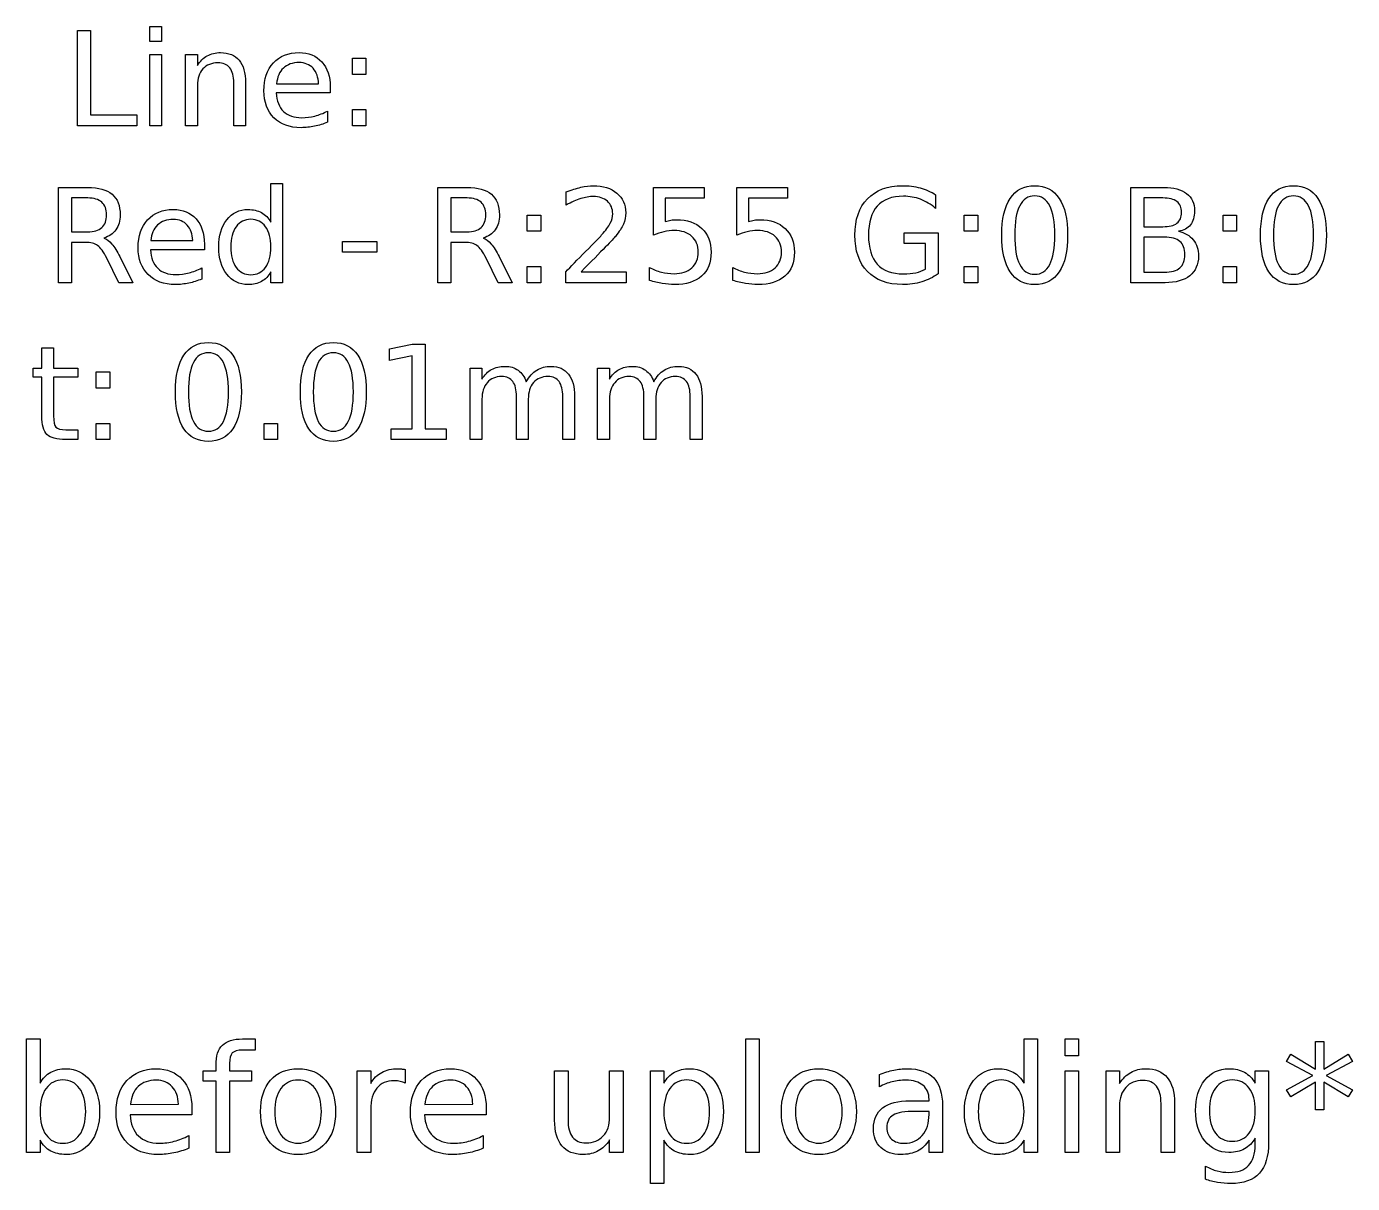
# Model space of a CAD drawing. Extents: x -140 to 352, y 0 to 216.
# Drawn here: x -46.49 to -6.43, y 39.12 to 74.09 of the extents above; entities that cross this region are included whole.
import ezdxf

# ---------------------------------------------------------------- set-up
doc = ezdxf.new("R2010")
doc.units = 0
doc.layers.add('Design_Template', color=7, linetype='CONTINUOUS')

msp = doc.modelspace()

# ---------------------------------------------------------------- linework, layer by layer
at = {"layer": 'Design_Template', "color": 7}
for points in [[(-44.948186, 73.967792), (-44.558476, 73.967792), (-44.558476, 71.415388), (-43.155909, 71.415388), (-43.155909, 71.087414), (-44.948186, 71.087414)], [(-42.764269, 74.089334), (-42.409286, 74.089334), (-42.409286, 73.639818), (-42.764269, 73.639818)], [(-42.764269, 73.248178), (-42.409286, 73.248178), (-42.409286, 71.087414), (-42.764269, 71.087414)], [(-36.638893, 73.130495), (-36.231819, 73.130495), (-36.231819, 72.640465), (-36.638893, 72.640465)], [(-36.638893, 71.577447), (-36.231819, 71.577447), (-36.231819, 71.087414), (-36.638893, 71.087414)], [(-31.360454, 68.389161), (-30.953382, 68.389161), (-30.953382, 67.899132), (-31.360454, 67.899132)], [(-18.156644, 68.389161), (-17.749571, 68.389161), (-17.749571, 67.899132), (-18.156644, 67.899132)], [(-10.339307, 68.389161), (-9.932235, 68.389161), (-9.932235, 67.899132), (-10.339307, 67.899132)], [(-36.939855, 67.586592), (-35.89999, 67.586592), (-35.89999, 67.270193), (-36.939855, 67.270193)], [(-31.360454, 66.83611), (-30.953382, 66.83611), (-30.953382, 66.346081), (-31.360454, 66.346081)], [(-18.156644, 66.83611), (-17.749571, 66.83611), (-17.749571, 66.346081), (-18.156644, 66.346081)], [(-10.339307, 66.83611), (-9.932235, 66.83611), (-9.932235, 66.346081), (-10.339307, 66.346081)], [(-35.469763, 61.932721), (-34.83311, 61.932721), (-34.83311, 64.130139), (-35.52571, 63.991232), (-35.52571, 64.346215), (-34.836968, 64.485121), (-34.447259, 64.485121), (-34.447259, 61.932721), (-33.810605, 61.932721), (-33.810605, 61.604747), (-35.469763, 61.604747)], [(-44.379056, 63.647828), (-43.971983, 63.647828), (-43.971983, 63.157795), (-44.379056, 63.157795)], [(-44.379056, 62.094777), (-43.971983, 62.094777), (-43.971983, 61.604747), (-44.379056, 61.604747)], [(-39.310906, 62.094777), (-38.903836, 62.094777), (-38.903836, 61.604747), (-39.310906, 61.604747)], [(-24.759262, 43.488324), (-24.353567, 43.488324), (-24.353567, 40.05756), (-24.759262, 40.05756)], [(-15.110798, 43.488324), (-14.705104, 43.488324), (-14.705104, 42.974592), (-15.110798, 42.974592)], [(-6.428049, 42.807022), (-7.219594, 42.379279), (-6.428049, 41.949331), (-6.55593, 41.733255), (-7.296764, 42.180842), (-7.296764, 41.349609), (-7.548118, 41.349609), (-7.548118, 42.180842), (-8.288951, 41.733255), (-8.416833, 41.949331), (-7.625288, 42.379279), (-8.416833, 42.807022), (-8.288951, 43.025303), (-7.548118, 42.577717), (-7.548118, 43.408949), (-7.296764, 43.408949), (-7.296764, 42.577717), (-6.55593, 43.025303)], [(-15.110798, 42.527005), (-14.705104, 42.527005), (-14.705104, 40.05756), (-15.110798, 40.05756)]]:
    msp.add_lwpolyline(points, close=True, dxfattribs=at)
for points in [[(-41.325049, 72.308632), (-41.325049, 71.087414), (-41.681961, 71.087414), (-41.681961, 73.248178), (-41.325049, 73.248178), (-41.325049, 72.912489)], [(-39.87232, 72.391591), (-39.87232, 71.087414), (-40.227303, 71.087414), (-40.227303, 72.380016)], [(-37.312201, 72.256544), (-37.312201, 72.08291), (-38.944349, 72.08291)], [(-38.932774, 72.358793), (-37.667184, 72.360557)], [(-37.395161, 71.533071), (-37.395161, 71.197382)], [(-39.104478, 68.17887), (-39.104478, 69.348001), (-38.749496, 69.348001), (-38.749496, 66.346081), (-39.104478, 66.346081), (-39.104478, 66.670195)], [(-44.705101, 67.563439), (-45.129535, 67.563439), (-45.129535, 66.346081), (-45.519245, 66.346081), (-45.519245, 69.226455), (-44.639505, 69.226455)], [(-45.129535, 68.906199), (-45.129535, 67.883698), (-44.639505, 67.883698)], [(-44.639505, 68.906199), (-45.129535, 68.906199)], [(-33.245335, 67.563439), (-33.66977, 67.563439), (-33.66977, 66.346081), (-34.059479, 66.346081), (-34.059479, 69.226455), (-33.17974, 69.226455)], [(-33.66977, 68.906199), (-33.66977, 67.883698), (-33.17974, 67.883698)], [(-33.17974, 68.906199), (-33.66977, 68.906199)], [(-30.179752, 68.693982), (-30.179752, 69.087548)], [(-27.546319, 69.226455), (-26.016421, 69.226455), (-26.016421, 68.898484), (-27.189407, 68.898484), (-27.189407, 68.192375)], [(-27.546319, 67.779512), (-27.546319, 69.226451)], [(-25.030576, 69.226455), (-23.500678, 69.226455), (-23.500678, 68.898484), (-24.673664, 68.898484), (-24.673664, 68.192375)], [(-25.030576, 67.779512), (-25.030576, 69.226451)], [(-19.020948, 69.004593), (-19.020948, 68.589804)], [(-13.123223, 69.226455), (-12.127728, 69.226455)], [(-12.089143, 66.346081), (-13.123223, 66.346081), (-13.123223, 69.226455)], [(-12.733513, 68.906199), (-12.733513, 68.038035), (-12.156666, 68.038035)], [(-12.156666, 68.906199), (-12.733513, 68.906199)], [(-19.331558, 66.757014), (-19.331558, 67.530641), (-19.968212, 67.530641), (-19.968212, 67.8509), (-18.945707, 67.8509), (-18.945707, 66.614248)], [(-12.733513, 67.721639), (-12.733513, 66.666336), (-12.108435, 66.666336)], [(-12.108435, 67.721639), (-12.733513, 67.721639)], [(-41.112832, 67.515207), (-41.112832, 67.341577), (-42.744979, 67.341577)], [(-42.733404, 67.61746), (-41.467814, 67.619224)], [(-43.671021, 67.133216), (-43.275522, 66.346081), (-43.69417, 66.346081), (-44.062657, 67.084984)], [(-32.211255, 67.133216), (-31.815758, 66.346081), (-32.234406, 66.346081), (-32.602893, 67.084984)], [(-41.195787, 66.791738), (-41.195787, 66.456048)], [(-29.730236, 66.674055), (-28.370113, 66.674055), (-28.370113, 66.346081), (-30.199045, 66.346081), (-30.199045, 66.674055)], [(-27.667862, 66.413588), (-27.667862, 66.805224)], [(-25.152119, 66.413588), (-25.152119, 66.805224)], [(-46.026641, 62.316642), (-46.026641, 63.489628), (-46.28709, 63.489628), (-46.28709, 63.765511), (-46.026641, 63.765511), (-46.026641, 64.379013), (-45.669729, 64.379013)], [(-45.669729, 64.379013), (-45.669729, 63.765511), (-44.938541, 63.765511), (-44.938541, 63.489628), (-45.669729, 63.489628), (-45.669729, 62.316642)], [(-32.728295, 62.825965), (-32.728295, 61.604747), (-33.085206, 61.604747), (-33.085206, 63.765511), (-32.728295, 63.765511), (-32.728295, 63.429822)], [(-28.877504, 62.825965), (-28.877504, 61.604747), (-29.234416, 61.604747), (-29.234416, 63.765511), (-28.877504, 63.765511), (-28.877504, 63.429822)], [(-31.329586, 62.825965), (-31.329586, 61.604747), (-31.686498, 61.604747), (-31.686498, 62.897346)], [(-29.930877, 62.908921), (-29.930877, 61.604747), (-30.287789, 61.604747), (-30.287789, 62.897346)], [(-27.478795, 62.825965), (-27.478795, 61.604747), (-27.835707, 61.604747), (-27.835707, 62.897346)], [(-26.080087, 62.908921), (-26.080087, 61.604747), (-26.436998, 61.604747), (-26.436998, 62.897346)], [(-45.303168, 61.901853), (-44.938541, 61.901853), (-44.938541, 61.604747), (-45.303168, 61.604747)], [(-46.080274, 40.427977), (-46.080274, 40.05756), (-46.488174, 40.05756), (-46.488174, 43.488324), (-46.080274, 43.488324), (-46.080274, 42.152178)], [(-39.578139, 43.488324), (-39.578139, 43.15098), (-39.966194, 43.15098)], [(-39.961785, 43.488324), (-39.578139, 43.488324)], [(-16.352135, 42.152178), (-16.352135, 43.488324), (-15.94644, 43.488324), (-15.94644, 40.05756), (-16.352135, 40.05756), (-16.352135, 40.427977)], [(-40.35425, 42.745286), (-40.35425, 42.527005), (-39.686177, 42.527005), (-39.686177, 42.21171), (-40.35425, 42.21171), (-40.35425, 40.05756), (-40.762149, 40.05756), (-40.762149, 42.21171), (-41.150205, 42.21171), (-41.150205, 42.527005), (-40.762149, 42.527005), (-40.762149, 42.698984)], [(-36.087847, 41.358446), (-36.087847, 40.057578), (-36.495747, 40.057578), (-36.495747, 42.527022), (-36.087847, 42.527022), (-36.087847, 42.143377)], [(-35.051561, 42.564505), (-35.049338, 42.147786)], [(-30.533793, 41.032109), (-30.533793, 42.527005), (-30.128099, 42.527005), (-30.128099, 41.047543)], [(-28.871328, 41.126918), (-28.871328, 42.527005), (-28.465633, 42.527005), (-28.465633, 40.05756), (-28.871328, 40.05756), (-28.871328, 40.436796)], [(-27.233116, 40.427977), (-27.233116, 39.11829), (-27.641015, 39.11829), (-27.641015, 42.527005), (-27.233116, 42.527005), (-27.233116, 42.152178)], [(-13.465965, 41.453237), (-13.465965, 40.05756), (-13.873865, 40.05756), (-13.873865, 42.527005), (-13.465965, 42.527005), (-13.465965, 42.143359)], [(-9.367128, 42.152161), (-9.367128, 42.526987), (-8.961434, 42.526987), (-8.961434, 40.364018)], [(-20.719956, 42.03973), (-20.719956, 42.414557)], [(-41.494163, 41.393706), (-41.494163, 41.195269), (-43.359476, 41.195269)], [(-43.346247, 41.510564), (-41.899858, 41.51268)], [(-32.599751, 41.393706), (-32.599751, 41.195269), (-34.465064, 41.195269)], [(-34.451834, 41.510564), (-33.005445, 41.51268)], [(-19.789505, 41.616397), (-19.220651, 41.616397), (-19.220651, 41.656085)], [(-19.220651, 41.208498), (-19.220651, 41.298897), (-19.62414, 41.298897)], [(-18.814956, 41.466467), (-18.814956, 40.05756), (-19.220651, 40.05756), (-19.220651, 40.432387)], [(-11.805705, 41.548046), (-11.805705, 40.05756), (-12.211399, 40.05756), (-12.211399, 41.534817)], [(-41.588972, 40.566883), (-41.588972, 40.183237)], [(-32.69456, 40.566883), (-32.69456, 40.183237)], [(-9.367128, 40.291258), (-9.367128, 40.4919)], [(-10.870844, 39.248359), (-10.870844, 39.643029)]]:
    msp.add_lwpolyline(points, dxfattribs=at)
for points in [[(-41.325049, 72.912489), (-41.240163, 73.042388), (-41.140486, 73.139494), (-41.026013, 73.203805)], [(-40.705758, 72.991588), (-40.897397, 72.991585), (-41.048524, 72.930494), (-41.159134, 72.80831)], [(-41.026013, 73.203805), (-40.91026, 73.268113), (-40.777142, 73.300265), (-40.626658, 73.300269)], [(-40.346916, 72.839178), (-40.426661, 72.940781), (-40.546274, 72.991585), (-40.705758, 72.991588)], [(-40.626658, 73.300269), (-40.378429, 73.300265), (-40.190649, 73.223095), (-40.063318, 73.068759)], [(-40.063318, 73.068759), (-39.93599, 72.915702), (-39.872324, 72.689981), (-39.87232, 72.391591)], [(-39.314766, 72.146576), (-39.314766, 72.500271), (-39.21959, 72.780656), (-39.029238, 72.987729)], [(-39.029238, 72.987729), (-38.837598, 73.196087), (-38.579721, 73.300265), (-38.255607, 73.300269)], [(-38.251747, 72.999304), (-38.449818, 72.999304), (-38.60866, 72.943357), (-38.728273, 72.831459)], [(-38.255607, 73.300269), (-37.964935, 73.300265), (-37.735351, 73.206377), (-37.566865, 73.018597)], [(-37.831169, 72.825673), (-37.936639, 72.941427), (-38.07683, 72.999304), (-38.251747, 72.999304)], [(-37.566865, 73.018597), (-37.39709, 72.832101), (-37.312205, 72.578083), (-37.312201, 72.256544)], [(-41.159134, 72.80831), (-41.269744, 72.686122), (-41.325049, 72.519565), (-41.325049, 72.308632)], [(-40.227303, 72.380016), (-40.227306, 72.584515), (-40.267177, 72.737567), (-40.346916, 72.839178)], [(-38.728273, 72.831459), (-38.846601, 72.719561), (-38.914768, 72.562007), (-38.932774, 72.358793)], [(-37.667184, 72.360723), (-37.669653, 72.554934), (-37.724419, 72.709917), (-37.831169, 72.825673)], [(-39.013804, 71.332432), (-39.214446, 71.533071), (-39.314766, 71.804452), (-39.314766, 72.146576)], [(-38.944349, 72.08291), (-38.928933, 71.838538), (-38.855604, 71.652042), (-38.724417, 71.523426)], [(-38.193871, 71.031467), (-38.538566, 71.031467), (-38.811874, 71.131786), (-39.013804, 71.332432)], [(-38.724417, 71.523426), (-38.591942, 71.396094), (-38.408017, 71.332429), (-38.172648, 71.332432)], [(-38.172648, 71.332432), (-38.036317, 71.332429), (-37.904483, 71.349154), (-37.777152, 71.38259)], [(-37.777152, 71.38259), (-37.648536, 71.416033), (-37.521205, 71.466191), (-37.395161, 71.533071)], [(-37.786797, 71.07391), (-37.92056, 71.045617), (-38.056252, 71.031467), (-38.193871, 71.031467)], [(-37.395161, 71.197382), (-37.522492, 71.143364), (-37.653038, 71.102206), (-37.786797, 71.07391)], [(-44.639505, 69.226455), (-44.310247, 69.226455), (-44.06459, 69.157642), (-43.902531, 69.020027)], [(-44.215071, 68.776942), (-44.310247, 68.863111), (-44.451725, 68.906199), (-44.639505, 68.906199)], [(-43.902531, 69.020027), (-43.740476, 68.882405), (-43.659446, 68.674689), (-43.659446, 68.396877)], [(-33.17974, 69.226455), (-32.850482, 69.226455), (-32.604824, 69.157642), (-32.442765, 69.020027)], [(-32.755304, 68.776942), (-32.850482, 68.863111), (-32.991961, 68.906199), (-33.17974, 68.906199)], [(-32.442765, 69.020027), (-32.28071, 68.882405), (-32.199682, 68.674689), (-32.199679, 68.396877)], [(-30.179752, 69.087548), (-30.02284, 69.150569), (-29.876217, 69.198158), (-29.739882, 69.230314)], [(-29.35789, 68.950572), (-29.480077, 68.950572), (-29.609337, 68.929335), (-29.74567, 68.886906)], [(-29.739882, 69.230314), (-29.60355, 69.262452), (-29.478791, 69.278542), (-29.365607, 69.278546)], [(-29.365607, 69.278546), (-29.067218, 69.278542), (-28.829277, 69.203944), (-28.651784, 69.054754)], [(-28.939242, 68.80588), (-29.045996, 68.90234), (-29.185545, 68.950572), (-29.35789, 68.950572)], [(-28.651784, 69.054754), (-28.474294, 68.905554), (-28.385549, 68.706199), (-28.385547, 68.456683)], [(-21.081391, 68.88305), (-20.82673, 69.146713), (-20.47432, 69.278542), (-20.02416, 69.278546)], [(-19.991363, 68.958291), (-20.343774, 68.958287), (-20.608725, 68.859897), (-20.786215, 68.663114)], [(-20.02416, 69.278546), (-19.836381, 69.278542), (-19.658247, 69.255404), (-19.489757, 69.209094)], [(-19.480111, 68.865686), (-19.64217, 68.927419), (-19.812587, 68.958287), (-19.991363, 68.958291)], [(-19.489757, 69.209094), (-19.319985, 69.162789), (-19.163715, 69.094622), (-19.020948, 69.004593)], [(-16.769509, 68.894625), (-16.59845, 69.150569), (-16.351505, 69.278542), (-16.028676, 69.278546)], [(-16.028676, 68.969865), (-16.229319, 68.969862), (-16.380444, 68.870826), (-16.48205, 68.672759)], [(-16.028676, 69.278546), (-15.705849, 69.278542), (-15.459548, 69.150569), (-15.289772, 68.894625)], [(-15.575302, 68.672759), (-15.675624, 68.870826), (-15.826749, 68.969862), (-16.028676, 68.969865)], [(-11.732231, 68.798161), (-11.824837, 68.870184), (-11.966315, 68.906199), (-12.156666, 68.906199)], [(-12.127728, 69.226455), (-11.830624, 69.226455), (-11.601686, 69.164719), (-11.440914, 69.041246)], [(-11.440914, 69.041246), (-11.280145, 68.917774), (-11.199759, 68.742211), (-11.199757, 68.514563)], [(-8.952173, 68.894625), (-8.781113, 69.150569), (-8.534169, 69.278542), (-8.21134, 69.278546)], [(-8.21134, 68.969865), (-8.411983, 68.969862), (-8.563108, 68.870826), (-8.664714, 68.672759)], [(-8.21134, 69.278546), (-7.888513, 69.278542), (-7.642212, 69.150569), (-7.472436, 68.894625)], [(-7.757965, 68.672759), (-7.858288, 68.870826), (-8.009413, 68.969862), (-8.21134, 68.969865)], [(-44.070376, 68.396877), (-44.070379, 68.565363), (-44.118608, 68.692049), (-44.215071, 68.776942)], [(-42.829868, 68.246396), (-42.638229, 68.454753), (-42.380352, 68.558932), (-42.056237, 68.558936)], [(-42.056237, 68.558936), (-41.765562, 68.558932), (-41.535981, 68.465044), (-41.367491, 68.277264)], [(-40.435661, 68.246396), (-40.271033, 68.454753), (-40.058171, 68.558932), (-39.79708, 68.558936)], [(-39.79708, 68.558936), (-39.637596, 68.558932), (-39.501262, 68.527433), (-39.388076, 68.464402)], [(-32.61061, 68.396877), (-32.610612, 68.565363), (-32.658843, 68.692049), (-32.755304, 68.776942)], [(-29.74567, 68.886906), (-29.880719, 68.844463), (-30.025413, 68.780152), (-30.179752, 68.693982)], [(-28.777185, 68.431604), (-28.777187, 68.584657), (-28.831206, 68.709413), (-28.939242, 68.80588)], [(-21.461454, 67.783375), (-21.461454, 68.254111), (-21.334766, 68.620668), (-21.081391, 68.88305)], [(-20.786215, 68.663114), (-20.962421, 68.466328), (-21.050523, 68.173081), (-21.050523, 67.783375)], [(-19.020948, 68.589804), (-19.165002, 68.711985), (-19.318056, 68.803947), (-19.480111, 68.865686)], [(-17.024171, 67.783375), (-17.024171, 68.269545), (-16.939284, 68.639962), (-16.769509, 68.894625)], [(-16.48205, 68.672759), (-16.582372, 68.475976), (-16.632533, 68.179513), (-16.632532, 67.783375)], [(-15.422891, 67.783375), (-15.422892, 68.179513), (-15.473696, 68.475976), (-15.575302, 68.672759)], [(-15.289772, 68.894625), (-15.118714, 68.639962), (-15.033184, 68.269545), (-15.033181, 67.783375)], [(-11.591395, 68.472117), (-11.591397, 68.617454), (-11.638342, 68.726135), (-11.732231, 68.798161)], [(-11.199757, 68.514563), (-11.199759, 68.338354), (-11.240916, 68.198164), (-11.323229, 68.093985)], [(-9.206835, 67.783375), (-9.206835, 68.269545), (-9.121948, 68.639962), (-8.952173, 68.894625)], [(-8.664714, 68.672759), (-8.765036, 68.475976), (-8.815197, 68.179513), (-8.815196, 67.783375)], [(-7.605554, 67.783375), (-7.605556, 68.179513), (-7.65636, 68.475976), (-7.757965, 68.672759)], [(-7.472436, 68.894625), (-7.301377, 68.639962), (-7.215848, 68.269545), (-7.215845, 67.783375)], [(-44.215071, 68.012956), (-44.118608, 68.100413), (-44.070379, 68.228386), (-44.070376, 68.396877)], [(-43.659446, 68.396877), (-43.659446, 68.215524), (-43.701889, 68.065043), (-43.786774, 67.945434)], [(-43.115396, 67.405243), (-43.115396, 67.758938), (-43.02022, 68.039322), (-42.829868, 68.246396)], [(-42.052378, 68.25797), (-42.250448, 68.25797), (-42.40929, 68.20202), (-42.528903, 68.090126)], [(-41.631799, 68.084337), (-41.737266, 68.20009), (-41.87746, 68.25797), (-42.052378, 68.25797)], [(-41.367491, 68.277264), (-41.19772, 68.090768), (-41.112832, 67.83675), (-41.112832, 67.515207)], [(-40.680675, 67.424533), (-40.680679, 67.764081), (-40.599007, 68.038035), (-40.435661, 68.246396)], [(-39.710261, 68.26183), (-39.898045, 68.261826), (-40.045954, 68.187231), (-40.153992, 68.038035)], [(-39.266534, 68.038035), (-39.374576, 68.187231), (-39.522485, 68.261826), (-39.710261, 68.26183)], [(-39.388076, 68.464402), (-39.273611, 68.402662), (-39.179077, 68.307486), (-39.104478, 68.17887)], [(-32.755304, 68.012956), (-32.658843, 68.100413), (-32.610612, 68.228386), (-32.61061, 68.396877)], [(-32.199679, 68.396877), (-32.199682, 68.215524), (-32.242125, 68.065043), (-32.32701, 67.945434)], [(-29.112875, 67.789164), (-28.988118, 67.929354), (-28.901302, 68.047679), (-28.852426, 68.144147)], [(-28.852426, 68.144147), (-28.802267, 68.241891), (-28.777187, 68.337712), (-28.777185, 68.431604)], [(-28.45307, 68.119064), (-28.496802, 68.013598), (-28.577188, 67.888838), (-28.694227, 67.744792)], [(-28.385547, 68.456683), (-28.385549, 68.338354), (-28.408057, 68.225815), (-28.45307, 68.119064)], [(-27.189407, 68.192375), (-27.132817, 68.211672), (-27.076225, 68.225818), (-27.019633, 68.234821)], [(-27.019633, 68.234821), (-26.963043, 68.245122), (-26.906451, 68.250237), (-26.849859, 68.250237)], [(-26.849859, 68.250237), (-26.528318, 68.250234), (-26.273657, 68.162131), (-26.085874, 67.985929)], [(-24.673664, 68.192375), (-24.617074, 68.211672), (-24.560482, 68.225818), (-24.50389, 68.234821)], [(-24.50389, 68.234821), (-24.447299, 68.245122), (-24.390708, 68.250237), (-24.334115, 68.250237)], [(-24.334115, 68.250237), (-24.012575, 68.250234), (-23.757914, 68.162131), (-23.570131, 67.985929)], [(-12.156666, 68.038035), (-11.966315, 68.038035), (-11.824837, 68.073404), (-11.732231, 68.144147)], [(-11.732231, 68.144147), (-11.638342, 68.21617), (-11.591397, 68.325492), (-11.591395, 68.472117)], [(-44.639505, 67.883698), (-44.451725, 67.883694), (-44.310247, 67.926783), (-44.215071, 68.012956)], [(-43.786774, 67.945434), (-43.870379, 67.825818), (-43.992564, 67.742858), (-44.153335, 67.69656)], [(-42.528903, 68.090126), (-42.647231, 67.978228), (-42.715399, 67.820671), (-42.733404, 67.61746)], [(-41.467814, 67.61939), (-41.470284, 67.813597), (-41.525049, 67.968583), (-41.631799, 68.084337)], [(-40.153992, 68.038035), (-40.260743, 67.890125), (-40.314118, 67.685624), (-40.314118, 67.424533)], [(-39.104478, 67.424533), (-39.104478, 67.685624), (-39.158499, 67.890125), (-39.266534, 68.038035)], [(-33.17974, 67.883698), (-32.991961, 67.883694), (-32.850482, 67.926783), (-32.755304, 68.012956)], [(-32.32701, 67.945434), (-32.410613, 67.825818), (-32.532799, 67.742858), (-32.693568, 67.69656)], [(-29.595189, 67.289486), (-29.339242, 67.548005), (-29.178471, 67.714562), (-29.112875, 67.789164)], [(-28.694227, 67.744792), (-28.726383, 67.707489), (-28.828633, 67.599451), (-29.000978, 67.420677)], [(-27.229922, 67.88755), (-27.332816, 67.864408), (-27.438282, 67.828386), (-27.546319, 67.779512)], [(-26.917383, 67.922263), (-27.021563, 67.922263), (-27.125743, 67.910692), (-27.229922, 67.88755)], [(-26.388767, 67.7467), (-26.518672, 67.863741), (-26.694877, 67.922263), (-26.917383, 67.922263)], [(-26.193913, 67.270175), (-26.193914, 67.470817), (-26.258866, 67.629659), (-26.388767, 67.7467)], [(-26.085874, 67.985929), (-25.898096, 67.809724), (-25.804206, 67.571137), (-25.804203, 67.270175)], [(-24.714178, 67.88755), (-24.817072, 67.864408), (-24.922538, 67.828386), (-25.030576, 67.779512)], [(-24.401639, 67.922263), (-24.50582, 67.922263), (-24.61, 67.910692), (-24.714178, 67.88755)], [(-23.873024, 67.7467), (-24.002928, 67.863741), (-24.179133, 67.922263), (-24.401639, 67.922263)], [(-23.678169, 67.270175), (-23.678171, 67.470817), (-23.743122, 67.629659), (-23.873024, 67.7467)], [(-23.570131, 67.985929), (-23.382352, 67.809724), (-23.288462, 67.571137), (-23.28846, 67.270175)], [(-21.081391, 66.683699), (-21.334766, 66.947366), (-21.461454, 67.313923), (-21.461454, 67.783375)], [(-21.050523, 67.783375), (-21.050523, 67.394952), (-20.962421, 67.102348), (-20.786215, 66.905565)], [(-16.769509, 66.672125), (-16.939284, 66.928072), (-17.024171, 67.298489), (-17.024171, 67.783375)], [(-16.632532, 67.783375), (-16.632533, 67.388521), (-16.582372, 67.092057), (-16.48205, 66.89399)], [(-15.575302, 66.89399), (-15.473696, 67.092057), (-15.422892, 67.388521), (-15.422891, 67.783375)], [(-15.033181, 67.783375), (-15.033184, 67.298489), (-15.118714, 66.928072), (-15.289772, 66.672125)], [(-11.643485, 67.592377), (-11.743808, 67.67855), (-11.898791, 67.721639), (-12.108435, 67.721639)], [(-11.323229, 68.093985), (-11.405546, 67.989803), (-11.526446, 67.924853), (-11.685929, 67.899132)], [(-11.685929, 67.899132), (-11.494292, 67.85797), (-11.345739, 67.771797), (-11.240271, 67.640609)], [(-8.952173, 66.672125), (-9.121948, 66.928072), (-9.206835, 67.298489), (-9.206835, 67.783375)], [(-8.815196, 67.783375), (-8.815197, 67.388521), (-8.765036, 67.092057), (-8.664714, 66.89399)], [(-7.757965, 66.89399), (-7.65636, 67.092057), (-7.605556, 67.388521), (-7.605554, 67.783375)], [(-7.215845, 67.783375), (-7.215848, 67.298489), (-7.301377, 66.928072), (-7.472436, 66.672125)], [(-44.34047, 67.468905), (-44.429218, 67.531929), (-44.55076, 67.563439), (-44.705101, 67.563439)], [(-44.062657, 67.084984), (-44.157836, 67.277908), (-44.250441, 67.405881), (-44.34047, 67.468905)], [(-44.153335, 67.69656), (-44.069734, 67.668267), (-43.988704, 67.607811), (-43.910246, 67.515207)], [(-43.910246, 67.515207), (-43.830508, 67.422603), (-43.750766, 67.295272), (-43.671021, 67.133216)], [(-42.814434, 66.591095), (-43.015076, 66.791738), (-43.115396, 67.063119), (-43.115396, 67.405243)], [(-42.744979, 67.341577), (-42.729527, 67.097204), (-42.656234, 66.910708), (-42.525043, 66.782093)], [(-40.435661, 66.602673), (-40.599007, 66.811031), (-40.680679, 67.084984), (-40.680675, 67.424533)], [(-40.314118, 67.424533), (-40.314118, 67.163442), (-40.260743, 66.958298), (-40.153992, 66.809101)], [(-39.266534, 66.809101), (-39.158499, 66.958298), (-39.104478, 67.163442), (-39.104478, 67.424533)], [(-32.880706, 67.468905), (-32.969453, 67.531929), (-33.090996, 67.563439), (-33.245335, 67.563439)], [(-32.602893, 67.084984), (-32.698072, 67.277908), (-32.790675, 67.405881), (-32.880706, 67.468905)], [(-32.693568, 67.69656), (-32.609969, 67.668267), (-32.52894, 67.607811), (-32.450482, 67.515207)], [(-32.450482, 67.515207), (-32.370742, 67.422603), (-32.290999, 67.295272), (-32.211255, 67.133216)], [(-29.000978, 67.420677), (-29.173327, 67.243184), (-29.416412, 66.99431), (-29.730236, 66.674055)], [(-11.491074, 67.194952), (-11.491076, 67.375017), (-11.54188, 67.507492), (-11.643485, 67.592377)], [(-11.240271, 67.640609), (-11.133521, 67.510706), (-11.080145, 67.348005), (-11.080143, 67.152509)], [(-30.199045, 66.674055), (-30.051136, 66.827107), (-29.849851, 67.032251), (-29.595189, 67.289486)], [(-26.388767, 66.79365), (-26.258866, 66.910691), (-26.193914, 67.069533), (-26.193913, 67.270175)], [(-25.804203, 67.270175), (-25.804206, 66.960207), (-25.900668, 66.719051), (-26.093591, 66.546705)], [(-23.873024, 66.79365), (-23.743122, 66.910691), (-23.678171, 67.069533), (-23.678169, 67.270175)], [(-23.28846, 67.270175), (-23.288462, 66.960207), (-23.384925, 66.719051), (-23.577848, 66.546705)], [(-20.786215, 66.905565), (-20.608725, 66.708782), (-20.343774, 66.610389), (-19.991363, 66.610389)], [(-11.643485, 66.795597), (-11.54188, 66.883058), (-11.491076, 67.016175), (-11.491074, 67.194952)], [(-11.080143, 67.152509), (-11.080145, 66.895274), (-11.167605, 66.696562), (-11.342522, 66.556371)], [(-41.994501, 66.290134), (-42.339193, 66.290134), (-42.612504, 66.390453), (-42.814434, 66.591095)], [(-42.525043, 66.782093), (-42.392568, 66.654761), (-42.208648, 66.591095), (-41.973278, 66.591095)], [(-41.973278, 66.591095), (-41.836947, 66.591095), (-41.705114, 66.607817), (-41.577782, 66.641257)], [(-41.577782, 66.641257), (-41.449166, 66.6747), (-41.321835, 66.724858), (-41.195787, 66.791738)], [(-39.79708, 66.290134), (-40.058171, 66.290134), (-40.271033, 66.394312), (-40.435661, 66.602673)], [(-40.153992, 66.809101), (-40.045954, 66.661192), (-39.898045, 66.587236), (-39.710261, 66.587239)], [(-39.710261, 66.587239), (-39.522485, 66.587236), (-39.374576, 66.661192), (-39.266534, 66.809101)], [(-39.104478, 66.670195), (-39.179077, 66.541579), (-39.273611, 66.445758), (-39.388076, 66.382738)], [(-27.667862, 66.805224), (-27.552107, 66.742204), (-27.432494, 66.695256), (-27.309021, 66.664392)], [(-27.309021, 66.664392), (-27.18555, 66.633524), (-27.055004, 66.618086), (-26.917383, 66.61809)], [(-26.917383, 66.61809), (-26.694877, 66.618086), (-26.518672, 66.676609), (-26.388767, 66.79365)], [(-26.093591, 66.546705), (-26.286519, 66.375647), (-26.558543, 66.290116), (-26.909666, 66.290116)], [(-25.152119, 66.805224), (-25.036364, 66.742204), (-24.916751, 66.695256), (-24.793278, 66.664392)], [(-24.793278, 66.664392), (-24.669806, 66.633524), (-24.53926, 66.618086), (-24.401639, 66.61809)], [(-24.401639, 66.61809), (-24.179133, 66.618086), (-24.002928, 66.676609), (-23.873024, 66.79365)], [(-23.577848, 66.546705), (-23.770775, 66.375647), (-24.0428, 66.290116), (-24.393922, 66.290116)], [(-20.02416, 66.290134), (-20.47432, 66.290134), (-20.82673, 66.421321), (-21.081391, 66.683699)], [(-19.991363, 66.610389), (-19.853745, 66.610389), (-19.730915, 66.62196), (-19.622875, 66.645102)], [(-19.622875, 66.645102), (-19.514839, 66.66955), (-19.417733, 66.706838), (-19.331558, 66.757)], [(-18.945707, 66.614248), (-19.096192, 66.507494), (-19.262107, 66.426468), (-19.443455, 66.371163)], [(-16.028676, 66.290134), (-16.351505, 66.290134), (-16.59845, 66.417462), (-16.769509, 66.672125)], [(-16.48205, 66.89399), (-16.380444, 66.697204), (-16.229319, 66.598814), (-16.028676, 66.598814)], [(-16.028676, 66.598814), (-15.826749, 66.598814), (-15.675624, 66.697204), (-15.575302, 66.89399)], [(-15.289772, 66.672125), (-15.459548, 66.417462), (-15.705849, 66.290134), (-16.028676, 66.290134)], [(-12.108435, 66.666336), (-11.898791, 66.666336), (-11.743808, 66.709424), (-11.643485, 66.795597)], [(-11.342522, 66.556371), (-11.517442, 66.416178), (-11.766316, 66.346081), (-12.089143, 66.346081)], [(-8.21134, 66.290134), (-8.534169, 66.290134), (-8.781113, 66.417462), (-8.952173, 66.672125)], [(-8.664714, 66.89399), (-8.563108, 66.697204), (-8.411983, 66.598814), (-8.21134, 66.598814)], [(-8.21134, 66.598814), (-8.009413, 66.598814), (-7.858288, 66.697204), (-7.757965, 66.89399)], [(-7.472436, 66.672125), (-7.642212, 66.417462), (-7.888513, 66.290134), (-8.21134, 66.290134)], [(-41.587427, 66.332576), (-41.72119, 66.304283), (-41.856882, 66.290134), (-41.994501, 66.290134)], [(-41.195787, 66.456048), (-41.323122, 66.402028), (-41.453668, 66.360873), (-41.587427, 66.332576)], [(-39.388076, 66.382738), (-39.501262, 66.321002), (-39.637596, 66.290134), (-39.79708, 66.290134)], [(-27.280082, 66.320984), (-27.404841, 66.341551), (-27.534101, 66.37243), (-27.667862, 66.413588)], [(-26.909666, 66.290116), (-27.030566, 66.290116), (-27.154039, 66.300417), (-27.280082, 66.320984)], [(-24.764339, 66.320984), (-24.889098, 66.341551), (-25.018358, 66.37243), (-25.152119, 66.413588)], [(-24.393922, 66.290116), (-24.514823, 66.290116), (-24.638295, 66.300417), (-24.764339, 66.320984)], [(-19.443455, 66.371163), (-19.624807, 66.317142), (-19.818375, 66.290134), (-20.02416, 66.290134)], [(-41.734049, 64.153292), (-41.56299, 64.409235), (-41.316046, 64.537209), (-40.993215, 64.537213)], [(-40.993215, 64.537213), (-40.670388, 64.537209), (-40.424089, 64.409235), (-40.254312, 64.153292)], [(-37.960431, 64.153292), (-37.789369, 64.409235), (-37.542424, 64.537209), (-37.219597, 64.537213)], [(-37.219597, 64.537213), (-36.89677, 64.537209), (-36.650468, 64.409235), (-36.48069, 64.153292)], [(-41.988712, 63.042042), (-41.988712, 63.528212), (-41.903823, 63.898628), (-41.734049, 64.153292)], [(-40.993215, 64.228532), (-41.193861, 64.228528), (-41.344984, 64.129493), (-41.446591, 63.931426)], [(-40.539843, 63.931426), (-40.640166, 64.129493), (-40.791289, 64.228528), (-40.993215, 64.228532)], [(-40.254312, 64.153292), (-40.083253, 63.898628), (-39.997722, 63.528212), (-39.997722, 63.042042)], [(-38.21509, 63.042042), (-38.21509, 63.528212), (-38.130205, 63.898628), (-37.960431, 64.153292)], [(-37.219597, 64.228532), (-37.42024, 64.228528), (-37.571362, 64.129493), (-37.67297, 63.931426)], [(-36.766221, 63.931426), (-36.866544, 64.129493), (-37.017667, 64.228528), (-37.219597, 64.228532)], [(-36.48069, 64.153292), (-36.309632, 63.898628), (-36.224104, 63.528212), (-36.224101, 63.042042)], [(-41.446591, 63.931426), (-41.546914, 63.73464), (-41.597072, 63.438179), (-41.597072, 63.042042)], [(-40.387429, 63.042042), (-40.387432, 63.438179), (-40.438236, 63.73464), (-40.539843, 63.931426)], [(-37.67297, 63.931426), (-37.773292, 63.73464), (-37.823454, 63.438179), (-37.82345, 63.042042)], [(-36.613811, 63.042042), (-36.613811, 63.438179), (-36.664614, 63.73464), (-36.766221, 63.931426)], [(-32.728295, 63.429822), (-32.647267, 63.562293), (-32.550161, 63.660041), (-32.436977, 63.723068)], [(-32.436977, 63.723068), (-32.323796, 63.786089), (-32.189391, 63.817599), (-32.033764, 63.817602)], [(-32.033764, 63.817602), (-31.876852, 63.817599), (-31.743734, 63.777728), (-31.634408, 63.697986)], [(-31.634408, 63.697986), (-31.523799, 63.618244), (-31.442128, 63.502487), (-31.389393, 63.350722)], [(-31.389393, 63.350722), (-31.300649, 63.510206), (-31.19454, 63.627889), (-31.071066, 63.703775)], [(-31.071066, 63.703775), (-30.947596, 63.779658), (-30.802259, 63.817599), (-30.635055, 63.817602)], [(-30.635055, 63.817602), (-30.409978, 63.817599), (-30.236346, 63.738499), (-30.114156, 63.580303)], [(-28.877504, 63.429822), (-28.796476, 63.562293), (-28.699371, 63.660041), (-28.586187, 63.723068)], [(-28.586187, 63.723068), (-28.473005, 63.786089), (-28.338601, 63.817599), (-28.182973, 63.817602)], [(-28.182973, 63.817602), (-28.026062, 63.817599), (-27.892944, 63.777728), (-27.783617, 63.697986)], [(-27.783617, 63.697986), (-27.673009, 63.618244), (-27.591337, 63.502487), (-27.538602, 63.350722)], [(-27.538602, 63.350722), (-27.449859, 63.510206), (-27.34375, 63.627889), (-27.220275, 63.703775)], [(-27.220275, 63.703775), (-27.096806, 63.779658), (-26.951469, 63.817599), (-26.784264, 63.817602)], [(-26.784264, 63.817602), (-26.559188, 63.817599), (-26.385555, 63.738499), (-26.263366, 63.580303)], [(-32.568166, 63.323713), (-32.674919, 63.201525), (-32.728295, 63.035607), (-32.728295, 62.825965)], [(-32.136014, 63.508922), (-32.317365, 63.508918), (-32.461416, 63.447182), (-32.568166, 63.323713)], [(-31.796465, 63.358437), (-31.869778, 63.458757), (-31.982961, 63.508918), (-32.136014, 63.508922)], [(-31.686498, 62.897346), (-31.6865, 63.105704), (-31.723155, 63.259402), (-31.796465, 63.358437)], [(-31.169458, 63.32564), (-31.276212, 63.203455), (-31.329588, 63.036894), (-31.329586, 62.825965)], [(-30.733446, 63.508922), (-30.917371, 63.508918), (-31.062708, 63.447824), (-31.169458, 63.32564)], [(-30.397757, 63.358437), (-30.471071, 63.458757), (-30.582968, 63.508918), (-30.733446, 63.508922)], [(-30.287789, 62.897346), (-30.287792, 63.10442), (-30.324448, 63.258114), (-30.397757, 63.358437)], [(-30.114156, 63.580303), (-29.991974, 63.423387), (-29.930881, 63.199596), (-29.930877, 62.908921)], [(-28.717376, 63.323713), (-28.824129, 63.201525), (-28.877505, 63.035607), (-28.877504, 62.825965)], [(-28.285223, 63.508922), (-28.466574, 63.508918), (-28.610625, 63.447182), (-28.717376, 63.323713)], [(-27.945675, 63.358437), (-28.018988, 63.458757), (-28.132171, 63.508918), (-28.285223, 63.508922)], [(-27.835707, 62.897346), (-27.835709, 63.105704), (-27.872365, 63.259402), (-27.945675, 63.358437)], [(-27.318667, 63.32564), (-27.425421, 63.203455), (-27.478797, 63.036894), (-27.478795, 62.825965)], [(-26.882656, 63.508922), (-27.066581, 63.508918), (-27.211918, 63.447824), (-27.318667, 63.32564)], [(-26.546966, 63.358437), (-26.620281, 63.458757), (-26.732177, 63.508918), (-26.882656, 63.508922)], [(-26.436998, 62.897346), (-26.437002, 63.10442), (-26.473658, 63.258114), (-26.546966, 63.358437)], [(-26.263366, 63.580303), (-26.141183, 63.423387), (-26.08009, 63.199596), (-26.080087, 62.908921)], [(-41.734049, 61.930792), (-41.903823, 62.186739), (-41.988712, 62.557156), (-41.988712, 63.042042)], [(-41.597072, 63.042042), (-41.597072, 62.647184), (-41.546914, 62.350724), (-41.446591, 62.152653)], [(-40.539843, 62.152653), (-40.438236, 62.350724), (-40.387432, 62.647184), (-40.387429, 63.042042)], [(-39.997722, 63.042042), (-39.997722, 62.557156), (-40.083253, 62.186739), (-40.254312, 61.930792)], [(-37.960431, 61.930792), (-38.130205, 62.186739), (-38.21509, 62.557156), (-38.21509, 63.042042)], [(-37.82345, 63.042042), (-37.823454, 62.647184), (-37.773292, 62.350724), (-37.67297, 62.152653)], [(-36.766221, 62.152653), (-36.664614, 62.350724), (-36.613811, 62.647184), (-36.613811, 63.042042)], [(-36.224101, 63.042042), (-36.224104, 62.557156), (-36.309632, 62.186739), (-36.48069, 61.930792)], [(-45.870372, 61.757158), (-45.97455, 61.860053), (-46.026641, 62.046545), (-46.026641, 62.316642)], [(-45.669729, 62.316642), (-45.669729, 62.140437), (-45.645917, 62.027252), (-45.598345, 61.977094)], [(-41.446591, 62.152653), (-41.344984, 61.95587), (-41.193861, 61.857477), (-40.993215, 61.857481)], [(-40.993215, 61.857481), (-40.791289, 61.857477), (-40.640166, 61.95587), (-40.539843, 62.152653)], [(-37.67297, 62.152653), (-37.571362, 61.95587), (-37.42024, 61.857477), (-37.219597, 61.857481)], [(-37.219597, 61.857481), (-37.017667, 61.857477), (-36.866544, 61.95587), (-36.766221, 62.152653)], [(-45.303168, 61.604747), (-45.577125, 61.604747), (-45.766193, 61.655551), (-45.870372, 61.757158)], [(-45.598345, 61.977094), (-45.549471, 61.926932), (-45.451081, 61.901853), (-45.303168, 61.901853)], [(-40.993215, 61.5488), (-41.316046, 61.5488), (-41.56299, 61.676128), (-41.734049, 61.930792)], [(-40.254312, 61.930792), (-40.424089, 61.676128), (-40.670388, 61.5488), (-40.993215, 61.5488)], [(-37.219597, 61.5488), (-37.542424, 61.5488), (-37.789369, 61.676128), (-37.960431, 61.930792)], [(-36.48069, 61.930792), (-36.650468, 61.676128), (-36.89677, 61.5488), (-37.219597, 61.5488)], [(-40.762149, 42.698984), (-40.762149, 42.973851), (-40.698208, 43.173759), (-40.570326, 43.298706)], [(-40.570326, 43.298706), (-40.442444, 43.425114), (-40.239601, 43.488321), (-39.961785, 43.488324)], [(-40.270465, 43.062786), (-40.326324, 43.003985), (-40.35425, 42.898152), (-40.35425, 42.745286)], [(-39.966194, 43.15098), (-40.111719, 43.150977), (-40.213142, 43.121594), (-40.270465, 43.062786)], [(-46.080274, 42.152178), (-45.995022, 42.299167), (-45.887718, 42.407939), (-45.758365, 42.478498)], [(-45.758365, 42.478498), (-45.627544, 42.550517), (-45.471736, 42.586533), (-45.290934, 42.586536)], [(-45.290934, 42.586536), (-44.991076, 42.586533), (-44.747808, 42.46747), (-44.561125, 42.229349)], [(-43.45649, 42.229349), (-43.237475, 42.46747), (-42.94276, 42.586533), (-42.57234, 42.586536)], [(-42.57234, 42.586536), (-42.240144, 42.586533), (-41.977765, 42.479228), (-41.785205, 42.264626)], [(-39.117323, 42.242578), (-38.915947, 42.47188), (-38.638134, 42.586533), (-38.283885, 42.586536)], [(-38.283885, 42.586536), (-37.931111, 42.586533), (-37.654032, 42.47188), (-37.452653, 42.242578)], [(-36.087847, 42.143377), (-36.002591, 42.293304), (-35.891615, 42.40428), (-35.754913, 42.476311)], [(-35.754913, 42.476311), (-35.618212, 42.549801), (-35.452113, 42.58655), (-35.256613, 42.586554)], [(-35.256613, 42.586554), (-35.228687, 42.58655), (-35.197819, 42.584437), (-35.164009, 42.579921)], [(-35.164009, 42.579921), (-35.130202, 42.577099), (-35.09272, 42.571843), (-35.051561, 42.564505)], [(-34.562077, 42.229349), (-34.343062, 42.46747), (-34.048346, 42.586533), (-33.677928, 42.586536)], [(-33.677928, 42.586536), (-33.345731, 42.586533), (-33.083353, 42.479228), (-32.890793, 42.264626)], [(-27.233116, 42.152178), (-27.147862, 42.299167), (-27.040559, 42.407939), (-26.911206, 42.478498)], [(-26.911206, 42.478498), (-26.780386, 42.550517), (-26.624576, 42.586533), (-26.443776, 42.586536)], [(-26.443776, 42.586536), (-26.143916, 42.586533), (-25.900647, 42.46747), (-25.713967, 42.229349)], [(-23.383433, 42.242578), (-23.182056, 42.47188), (-22.904244, 42.586533), (-22.549995, 42.586536)], [(-22.549995, 42.586536), (-22.197219, 42.586533), (-21.920142, 42.47188), (-21.718762, 42.242578)], [(-20.719956, 42.414557), (-20.571496, 42.47188), (-20.427446, 42.514506), (-20.287803, 42.542439)], [(-20.287803, 42.542439), (-20.148163, 42.571825), (-20.012197, 42.586533), (-19.879904, 42.586536)], [(-19.879904, 42.586536), (-19.522718, 42.586533), (-19.25593, 42.493928), (-19.079539, 42.308724)], [(-17.873489, 42.229349), (-17.685342, 42.46747), (-17.442072, 42.586533), (-17.14368, 42.586536)], [(-17.14368, 42.586536), (-16.961413, 42.586533), (-16.805603, 42.550517), (-16.676249, 42.478498)], [(-16.676249, 42.478498), (-16.545429, 42.407939), (-16.437392, 42.299167), (-16.352135, 42.152178)], [(-13.465965, 42.143359), (-13.368952, 42.291815), (-13.255034, 42.402795), (-13.124212, 42.476293)], [(-13.124212, 42.476293), (-12.991921, 42.549784), (-12.839786, 42.586533), (-12.667805, 42.586536)], [(-12.667805, 42.586536), (-12.384115, 42.586533), (-12.169509, 42.498338), (-12.023986, 42.321953)], [(-10.890687, 42.240355), (-10.70548, 42.471128), (-10.461475, 42.586515), (-10.158674, 42.586518)], [(-10.158674, 42.586518), (-9.976407, 42.586515), (-9.819862, 42.5505), (-9.689038, 42.47848)], [(-9.689038, 42.47848), (-9.558218, 42.40645), (-9.450915, 42.297678), (-9.367128, 42.152161)], [(-45.390153, 42.246987), (-45.604762, 42.246984), (-45.773802, 42.161728), (-45.897271, 41.991224)], [(-44.88524, 41.991224), (-45.007244, 42.161728), (-45.175547, 42.246984), (-45.390153, 42.246987)], [(-44.561125, 42.229349), (-44.372982, 41.99122), (-44.278906, 41.67813), (-44.278903, 41.290078)], [(-43.782809, 41.268029), (-43.782809, 41.672249), (-43.674037, 41.992691), (-43.45649, 42.229349)], [(-42.567931, 42.242578), (-42.794297, 42.242574), (-42.975833, 42.178633), (-43.112531, 42.050755)], [(-42.087271, 42.04414), (-42.207804, 42.176428), (-42.368025, 42.242574), (-42.567931, 42.242578)], [(-41.785205, 42.264626), (-41.591181, 42.051485), (-41.494167, 41.761181), (-41.494163, 41.393706)], [(-39.417184, 41.290078), (-39.417184, 41.695769), (-39.317231, 42.013269), (-39.117323, 42.242578)], [(-38.283885, 42.242578), (-38.501433, 42.242574), (-38.673412, 42.157318), (-38.799823, 41.986814)], [(-37.770153, 41.984609), (-37.896567, 42.156585), (-38.067813, 42.242574), (-38.283885, 42.242578)], [(-37.452653, 42.242578), (-37.25128, 42.013269), (-37.15059, 41.695769), (-37.150587, 41.290078)], [(-35.375677, 42.224956), (-35.604983, 42.224953), (-35.781372, 42.149988), (-35.904844, 42.000061)], [(-35.199286, 42.205095), (-35.252205, 42.218324), (-35.311002, 42.224921), (-35.375677, 42.224956)], [(-35.049356, 42.147769), (-35.094925, 42.174227), (-35.144902, 42.193333), (-35.199286, 42.205095)], [(-34.888397, 41.268029), (-34.888397, 41.672249), (-34.779624, 41.992691), (-34.562077, 42.229349)], [(-33.673518, 42.242578), (-33.899885, 42.242574), (-34.081419, 42.178633), (-34.218119, 42.050755)], [(-33.192859, 42.04414), (-33.313393, 42.176428), (-33.473613, 42.242574), (-33.673518, 42.242578)], [(-32.890793, 42.264626), (-32.696767, 42.051485), (-32.599753, 41.761181), (-32.599751, 41.393706)], [(-26.542994, 42.246987), (-26.757602, 42.246984), (-26.926641, 42.161728), (-27.050112, 41.991224)], [(-26.038081, 41.991224), (-26.160085, 42.161728), (-26.32839, 42.246984), (-26.542994, 42.246987)], [(-25.713967, 42.229349), (-25.525821, 41.99122), (-25.431747, 41.67813), (-25.431744, 41.290078)], [(-23.683294, 41.290078), (-23.683294, 41.695769), (-23.58334, 42.013269), (-23.383433, 42.242578)], [(-22.549995, 42.242578), (-22.767543, 42.242574), (-22.939522, 42.157318), (-23.065933, 41.986814)], [(-22.036262, 41.984609), (-22.162677, 42.156585), (-22.33392, 42.242574), (-22.549995, 42.242578)], [(-21.718762, 42.242578), (-21.517388, 42.013269), (-21.416699, 41.695769), (-21.416697, 41.290078)], [(-20.334105, 42.191866), (-20.467868, 42.15807), (-20.596485, 42.107344), (-20.719956, 42.03973)], [(-19.921796, 42.242578), (-20.062909, 42.242574), (-20.200345, 42.22568), (-20.334105, 42.191866)], [(-19.405859, 42.088237), (-19.527863, 42.191129), (-19.699842, 42.242574), (-19.921796, 42.242578)], [(-19.220651, 41.656085), (-19.220653, 41.842761), (-19.282388, 41.98681), (-19.405859, 42.088237)], [(-19.079539, 42.308724), (-18.903153, 42.123512), (-18.814959, 41.842761), (-18.814956, 41.466467)], [(-18.153507, 41.290078), (-18.153507, 41.67813), (-18.060168, 41.99122), (-17.873489, 42.229349)], [(-17.044461, 42.246987), (-17.259069, 42.246984), (-17.428108, 42.161728), (-17.55158, 41.991224)], [(-16.537343, 41.991224), (-16.660817, 42.161728), (-16.829857, 42.246984), (-17.044461, 42.246987)], [(-12.758205, 42.233758), (-12.977222, 42.233755), (-13.149936, 42.163933), (-13.276347, 42.024296)], [(-12.348101, 42.059574), (-12.439237, 42.175695), (-12.575938, 42.233755), (-12.758205, 42.233758)], [(-12.023986, 42.321953), (-11.878468, 42.147031), (-11.805707, 41.889063), (-11.805705, 41.548046)], [(-11.1685, 41.320928), (-11.1685, 41.703099), (-11.075896, 42.009575), (-10.890687, 42.240355)], [(-10.059455, 42.246987), (-10.277002, 42.246984), (-10.446777, 42.166138), (-10.568778, 42.004453)], [(-9.550132, 42.004453), (-9.670666, 42.166138), (-9.84044, 42.246984), (-10.059455, 42.246987)], [(-45.897271, 41.991224), (-46.019275, 41.822179), (-46.080274, 41.588464), (-46.080274, 41.290078)], [(-44.700031, 41.290078), (-44.700035, 41.588464), (-44.761771, 41.822179), (-44.88524, 41.991224)], [(-43.112531, 42.050755), (-43.247765, 41.922869), (-43.325669, 41.742804), (-43.346247, 41.510564)], [(-41.899858, 41.512769), (-41.90268, 41.734722), (-41.96527, 41.911845), (-42.087271, 42.04414)], [(-38.799823, 41.986814), (-38.926237, 41.81777), (-38.989441, 41.585526), (-38.989441, 41.290078)], [(-37.580535, 41.290078), (-37.580538, 41.582587), (-37.643742, 41.814097), (-37.770153, 41.984609)], [(-35.904844, 42.000061), (-36.026845, 41.851598), (-36.087847, 41.637726), (-36.087847, 41.358446)], [(-34.218119, 42.050755), (-34.353351, 41.922869), (-34.431256, 41.742804), (-34.451834, 41.510564)], [(-33.005445, 41.512769), (-33.008374, 41.734722), (-33.070859, 41.911845), (-33.192859, 42.04414)], [(-27.050112, 41.991224), (-27.172116, 41.822179), (-27.233117, 41.588464), (-27.233116, 41.290078)], [(-25.852873, 41.290078), (-25.852875, 41.588464), (-25.914611, 41.822179), (-26.038081, 41.991224)], [(-23.065933, 41.986814), (-23.192346, 41.81777), (-23.255551, 41.585526), (-23.255551, 41.290078)], [(-21.846644, 41.290078), (-21.846647, 41.582587), (-21.909853, 41.814097), (-22.036262, 41.984609)], [(-17.55158, 41.991224), (-17.673582, 41.822179), (-17.734583, 41.588464), (-17.734583, 41.290078)], [(-16.352135, 41.290078), (-16.352137, 41.588464), (-16.413873, 41.822179), (-16.537343, 41.991224)], [(-13.276347, 42.024296), (-13.40276, 41.884653), (-13.465966, 41.694298), (-13.465965, 41.453237)], [(-12.211399, 41.534817), (-12.211401, 41.768529), (-12.256969, 41.943447), (-12.348101, 42.059574)], [(-10.568778, 42.004453), (-10.689311, 41.842761), (-10.749577, 41.614923), (-10.749576, 41.320946)], [(-9.367128, 41.320946), (-9.367131, 41.614923), (-9.428131, 41.842761), (-9.550132, 42.004453)], [(-46.080274, 41.290078), (-46.080274, 40.991684), (-46.019275, 40.757235), (-45.897271, 40.586727)], [(-44.88524, 40.586727), (-44.761771, 40.757235), (-44.700035, 40.991684), (-44.700031, 41.290078)], [(-44.278903, 41.290078), (-44.278906, 40.902019), (-44.372982, 40.588928), (-44.561125, 40.350807)], [(-43.438851, 40.337578), (-43.668156, 40.56688), (-43.782809, 40.877031), (-43.782809, 41.268029)], [(-39.117323, 40.337578), (-39.317231, 40.568351), (-39.417184, 40.885851), (-39.417184, 41.290078)], [(-38.989441, 41.290078), (-38.989441, 40.994623), (-38.926971, 40.761645), (-38.802028, 40.591137)], [(-37.770153, 40.593342), (-37.643742, 40.76385), (-37.580538, 40.996094), (-37.580535, 41.290078)], [(-37.150587, 41.290078), (-37.15059, 40.885851), (-37.25128, 40.568351), (-37.452653, 40.337578)], [(-34.544439, 40.337578), (-34.773744, 40.56688), (-34.888397, 40.877031), (-34.888397, 41.268029)], [(-27.233116, 41.290078), (-27.233117, 40.991684), (-27.172116, 40.757235), (-27.050112, 40.586727)], [(-26.038081, 40.586727), (-25.914611, 40.757235), (-25.852875, 40.991684), (-25.852873, 41.290078)], [(-25.431744, 41.290078), (-25.431747, 40.902019), (-25.525821, 40.588928), (-25.713967, 40.350807)], [(-23.383433, 40.337578), (-23.58334, 40.568351), (-23.683294, 40.885851), (-23.683294, 41.290078)], [(-23.255551, 41.290078), (-23.255551, 40.994623), (-23.19308, 40.761645), (-23.068137, 40.591137)], [(-22.036262, 40.593342), (-21.909853, 40.76385), (-21.846647, 40.996094), (-21.846644, 41.290078)], [(-21.416697, 41.290078), (-21.416699, 40.885851), (-21.517388, 40.568351), (-21.718762, 40.337578)], [(-20.900755, 40.776345), (-20.900755, 41.054154), (-20.808151, 41.263616), (-20.622942, 41.40473)], [(-20.622942, 41.40473), (-20.436265, 41.545838), (-20.158452, 41.616394), (-19.789505, 41.616397)], [(-19.62414, 41.298897), (-19.951931, 41.298894), (-20.179031, 41.261411), (-20.305442, 41.186449)], [(-17.873489, 40.350807), (-18.060168, 40.588928), (-18.153507, 40.902019), (-18.153507, 41.290078)], [(-17.734583, 41.290078), (-17.734583, 40.991684), (-17.673582, 40.757235), (-17.55158, 40.586727)], [(-16.537343, 40.586727), (-16.413873, 40.757235), (-16.352137, 40.991684), (-16.352135, 41.290078)], [(-10.890687, 40.403706), (-11.075896, 40.634479), (-11.1685, 40.940221), (-11.1685, 41.320928)], [(-10.749576, 41.320946), (-10.749577, 41.028433), (-10.689311, 40.801332), (-10.568778, 40.639644)], [(-9.550132, 40.639644), (-9.428131, 40.801332), (-9.367131, 41.028433), (-9.367128, 41.320946)], [(-43.359476, 41.195269), (-43.341837, 40.915985), (-43.258052, 40.702847), (-43.108122, 40.555859)], [(-34.465064, 41.195269), (-34.447425, 40.915985), (-34.363641, 40.702847), (-34.213709, 40.555859)], [(-30.313307, 40.258203), (-30.460298, 40.434588), (-30.533793, 40.692557), (-30.533793, 41.032109)], [(-30.128099, 41.047543), (-30.128099, 40.813824), (-30.082532, 40.638173), (-29.991397, 40.520581)], [(-29.063151, 40.555859), (-28.935271, 40.695499), (-28.87133, 40.885851), (-28.871328, 41.126918)], [(-20.305442, 41.186449), (-20.431855, 41.11148), (-20.495061, 40.983598), (-20.49506, 40.802803)], [(-19.425703, 40.571293), (-19.289003, 40.731511), (-19.220653, 40.943911), (-19.220651, 41.208498)], [(-45.897271, 40.586727), (-45.773802, 40.417686), (-45.604762, 40.333164), (-45.390153, 40.333168)], [(-45.390153, 40.333168), (-45.175547, 40.333164), (-45.007244, 40.417686), (-44.88524, 40.586727)], [(-43.108122, 40.555859), (-42.956723, 40.410335), (-42.746528, 40.337574), (-42.477531, 40.337578)], [(-42.025535, 40.394904), (-41.878546, 40.433121), (-41.733025, 40.490447), (-41.588972, 40.566883)], [(-38.802028, 40.591137), (-38.675617, 40.422096), (-38.502904, 40.337574), (-38.283885, 40.337578)], [(-38.283885, 40.337578), (-38.067813, 40.337574), (-37.896567, 40.42283), (-37.770153, 40.593342)], [(-34.213709, 40.555859), (-34.06231, 40.410335), (-33.852114, 40.337574), (-33.583119, 40.337578)], [(-33.131123, 40.394904), (-32.984134, 40.433121), (-32.838613, 40.490447), (-32.69456, 40.566883)], [(-29.991397, 40.520581), (-29.900264, 40.404457), (-29.763563, 40.346394), (-29.581293, 40.346397)], [(-29.581293, 40.346397), (-29.362278, 40.346394), (-29.189564, 40.416215), (-29.063151, 40.555859)], [(-27.050112, 40.586727), (-26.926641, 40.417686), (-26.757602, 40.333164), (-26.542994, 40.333168)], [(-26.542994, 40.333168), (-26.32839, 40.333164), (-26.160085, 40.417686), (-26.038081, 40.586727)], [(-23.068137, 40.591137), (-22.941727, 40.422096), (-22.769013, 40.337574), (-22.549995, 40.337578)], [(-22.549995, 40.337578), (-22.33392, 40.337574), (-22.162677, 40.42283), (-22.036262, 40.593342)], [(-20.678064, 40.205286), (-20.826525, 40.347865), (-20.900755, 40.538217), (-20.900755, 40.776345)], [(-20.49506, 40.802803), (-20.495061, 40.65875), (-20.448024, 40.544097), (-20.353949, 40.458845)], [(-19.965894, 40.333168), (-19.740999, 40.333164), (-19.560936, 40.412539), (-19.425703, 40.571293)], [(-17.55158, 40.586727), (-17.428108, 40.417686), (-17.259069, 40.333164), (-17.044461, 40.333168)], [(-17.044461, 40.333168), (-16.829857, 40.333164), (-16.660817, 40.417686), (-16.537343, 40.586727)], [(-10.568778, 40.639644), (-10.446777, 40.477952), (-10.277002, 40.397105), (-10.059455, 40.397109)], [(-10.059455, 40.397109), (-9.84044, 40.397105), (-9.670666, 40.477952), (-9.550132, 40.639644)], [(-9.367128, 40.4919), (-9.450915, 40.346376), (-9.558218, 40.237604), (-9.689038, 40.165581)], [(-45.758365, 40.099453), (-45.887718, 40.171476), (-45.995022, 40.280985), (-46.080274, 40.427977)], [(-45.290934, 39.993619), (-45.471736, 39.993619), (-45.627544, 40.028897), (-45.758365, 40.099453)], [(-44.561125, 40.350807), (-44.747808, 40.112678), (-44.991076, 39.993619), (-45.290934, 39.993619)], [(-42.501785, 39.993619), (-42.895721, 39.993619), (-43.208078, 40.108269), (-43.438851, 40.337578)], [(-42.477531, 40.337578), (-42.321723, 40.337574), (-42.171059, 40.356698), (-42.025535, 40.394904)], [(-41.588972, 40.183237), (-41.734497, 40.121498), (-41.883693, 40.074462), (-42.036559, 40.042126)], [(-38.283885, 39.993619), (-38.638134, 39.993619), (-38.915947, 40.108269), (-39.117323, 40.337578)], [(-37.452653, 40.337578), (-37.654032, 40.108269), (-37.931111, 39.993619), (-38.283885, 39.993619)], [(-33.607373, 39.993619), (-34.001309, 39.993619), (-34.313664, 40.108269), (-34.544439, 40.337578)], [(-33.583119, 40.337578), (-33.427311, 40.337574), (-33.276645, 40.356698), (-33.131123, 40.394904)], [(-32.69456, 40.183237), (-32.840083, 40.121498), (-32.989279, 40.074462), (-33.142147, 40.042126)], [(-29.667283, 39.993619), (-29.950976, 39.993619), (-30.166317, 40.081814), (-30.313307, 40.258203)], [(-29.215286, 40.101658), (-29.344639, 40.029631), (-29.495305, 39.993619), (-29.667283, 39.993619)], [(-28.871328, 40.436796), (-28.969813, 40.286862), (-29.084466, 40.175152), (-29.215286, 40.101658)], [(-26.911206, 40.099453), (-27.040559, 40.171476), (-27.147862, 40.280985), (-27.233116, 40.427977)], [(-26.443776, 39.993619), (-26.624576, 39.993619), (-26.780386, 40.028897), (-26.911206, 40.099453)], [(-25.713967, 40.350807), (-25.900647, 40.112678), (-26.143916, 39.993619), (-26.443776, 39.993619)], [(-22.549995, 39.993619), (-22.904244, 39.993619), (-23.182056, 40.108269), (-23.383433, 40.337578)], [(-21.718762, 40.337578), (-21.920142, 40.108269), (-22.197219, 39.993619), (-22.549995, 39.993619)], [(-20.073932, 39.993619), (-20.326757, 39.993619), (-20.528134, 40.064175), (-20.678064, 40.205286)], [(-20.353949, 40.458845), (-20.258406, 40.375057), (-20.129054, 40.333164), (-19.965894, 40.333168)], [(-19.566814, 40.099453), (-19.704987, 40.028897), (-19.874026, 39.993619), (-20.073932, 39.993619)], [(-19.220651, 40.432387), (-19.313257, 40.282453), (-19.428644, 40.171476), (-19.566814, 40.099453)], [(-17.14368, 39.993619), (-17.442072, 39.993619), (-17.685342, 40.112678), (-17.873489, 40.350807)], [(-16.676249, 40.099453), (-16.805603, 40.028897), (-16.961413, 39.993619), (-17.14368, 39.993619)], [(-16.352135, 40.427977), (-16.437392, 40.280985), (-16.545429, 40.171476), (-16.676249, 40.099453)], [(-10.158674, 40.057543), (-10.461475, 40.057543), (-10.70548, 40.172929), (-10.890687, 40.403706)], [(-9.689038, 40.165581), (-9.819862, 40.093554), (-9.976407, 40.057543), (-10.158674, 40.057543)], [(-9.565566, 39.662873), (-9.433276, 39.801042), (-9.367131, 40.010503), (-9.367128, 40.291258)], [(-8.961434, 40.364036), (-8.961436, 39.943641), (-9.054775, 39.631285), (-9.241451, 39.42697)], [(-42.036559, 40.042126), (-42.189432, 40.009777), (-42.344506, 39.993619), (-42.501785, 39.993619)], [(-33.142147, 40.042126), (-33.295019, 40.009777), (-33.450094, 39.993619), (-33.607373, 39.993619)], [(-10.163083, 39.453411), (-9.897032, 39.453411), (-9.697859, 39.523229), (-9.565566, 39.662873)], [(-10.870844, 39.643029), (-10.751782, 39.578351), (-10.634189, 39.530581), (-10.518066, 39.499713)], [(-10.518066, 39.499713), (-10.401944, 39.468845), (-10.283617, 39.453411), (-10.163083, 39.453411)], [(-9.241451, 39.42697), (-9.428131, 39.221181), (-9.714028, 39.11829), (-10.099142, 39.11829)], [(-10.502632, 39.151345), (-10.629045, 39.171912), (-10.751782, 39.204261), (-10.870844, 39.248359)], [(-10.099142, 39.11829), (-10.241724, 39.11829), (-10.376221, 39.129296), (-10.502632, 39.151345)]]:
    msp.add_open_spline(points, degree=3, dxfattribs=at)

doc.saveas('drawing.dxf')
